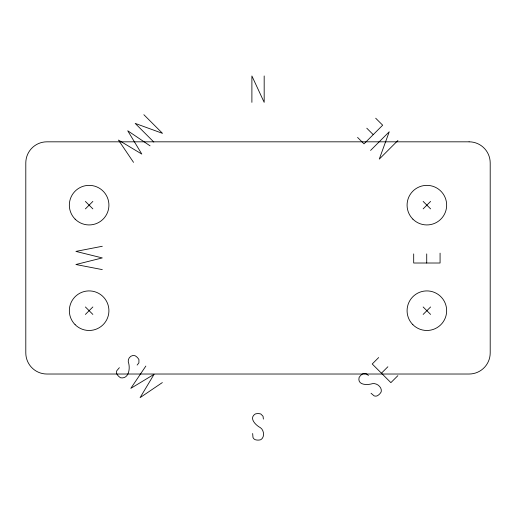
<?xml version="1.0" encoding="UTF-8"?>
<svg xmlns="http://www.w3.org/2000/svg" width="516" height="516" viewBox="0 0 516 516"><rect width="100%" height="100%" fill="white"/><g stroke="black" fill="none" stroke-linecap="round" stroke-linejoin="round"><path stroke-width="0.77" d="M145.841 366.076L130.812 388.361L154.078 374.313L140.088 397.636L162.346 382.575M85.398 208.883L92.861 201.414M85.398 314.425L92.861 306.962M119.37 367.689L116.822 370.694A4.231 4.231 0 0 0 116.809 373.874A9.733 9.733 0 0 0 120.763 377.828C129.226 379.105 130.425 367.585 128.265 361.832C127.607 358.22 131.374 354.428 134.986 355.698A9.733 9.733 0 0 1 138.939 359.652L138.901 362.838L137.14 365.076M370.585 150.427L389.238 131.767L379.273 159.121L397.933 140.462M423.139 208.883L430.602 201.414M378.66 357.556L372.23 363.986L390.883 382.646L397.862 375.667M423.139 314.425L430.602 306.962M381.44 373.197L387.871 366.766M102.291 246.274L75.904 251.402L102.291 257.923L75.904 264.514L102.291 269.61M150.053 145.828L127.736 130.774L141.803 154.078L118.448 140.062L133.528 162.353M375.687 118.216L382.666 125.195L364.012 143.854L357.575 137.424M366.786 128.207L373.223 134.644M423.139 201.414L430.602 208.883M423.139 306.962L430.602 314.425M143.861 114.7L162.521 133.36L135.173 123.395L153.826 142.048M368.437 375.487L366.192 373.726L363.012 373.687A9.733 9.733 0 0 0 359.052 377.641C357.317 385.42 367.65 385.162 372.365 383.672C376.719 382.73 382.388 387.284 381.189 391.863A9.733 9.733 0 0 1 377.235 395.817A4.231 4.231 0 0 1 374.048 395.804L371.043 393.257M85.398 201.414L92.861 208.883M85.398 306.962L92.861 314.425M440.077 253.143L440.077 263.012L413.69 263.012L413.69 253.917M426.719 253.917L426.719 263.012M264.179 75.962L264.179 102.349L251.892 75.962L251.892 102.349M263.386 419.102L263.044 416.264L260.819 413.993A9.733 9.733 0 0 0 255.226 413.993C248.493 418.263 255.981 425.39 260.374 427.667C264.121 430.073 264.901 437.304 260.819 439.697A9.733 9.733 0 0 1 255.226 439.697A4.231 4.231 0 0 1 252.982 437.439L252.659 433.511M469.089 141.823L46.911 141.823A21.111 21.111 0 0 0 25.8 162.933L25.8 352.912A21.111 21.111 0 0 0 46.911 374.023L469.089 374.023A21.111 21.111 0 0 0 490.2 352.912L490.2 162.933A21.111 21.111 0 0 0 469.089 141.823M412.877 324.687A19.789 19.789 0 0 0 445.985 315.818A19.789 19.789 0 0 0 421.753 291.579A19.789 19.789 0 0 0 412.877 324.687M75.136 219.145A19.789 19.789 0 0 0 108.244 210.27A19.789 19.789 0 0 0 84.005 186.031A19.789 19.789 0 0 0 75.136 219.145M412.877 219.145A19.789 19.789 0 0 0 445.985 210.27A19.789 19.789 0 0 0 421.753 186.031A19.789 19.789 0 0 0 412.877 219.145M75.136 324.687A19.789 19.789 0 0 0 108.244 315.818A19.789 19.789 0 0 0 84.005 291.579A19.789 19.789 0 0 0 75.136 324.687"/></g></svg>
